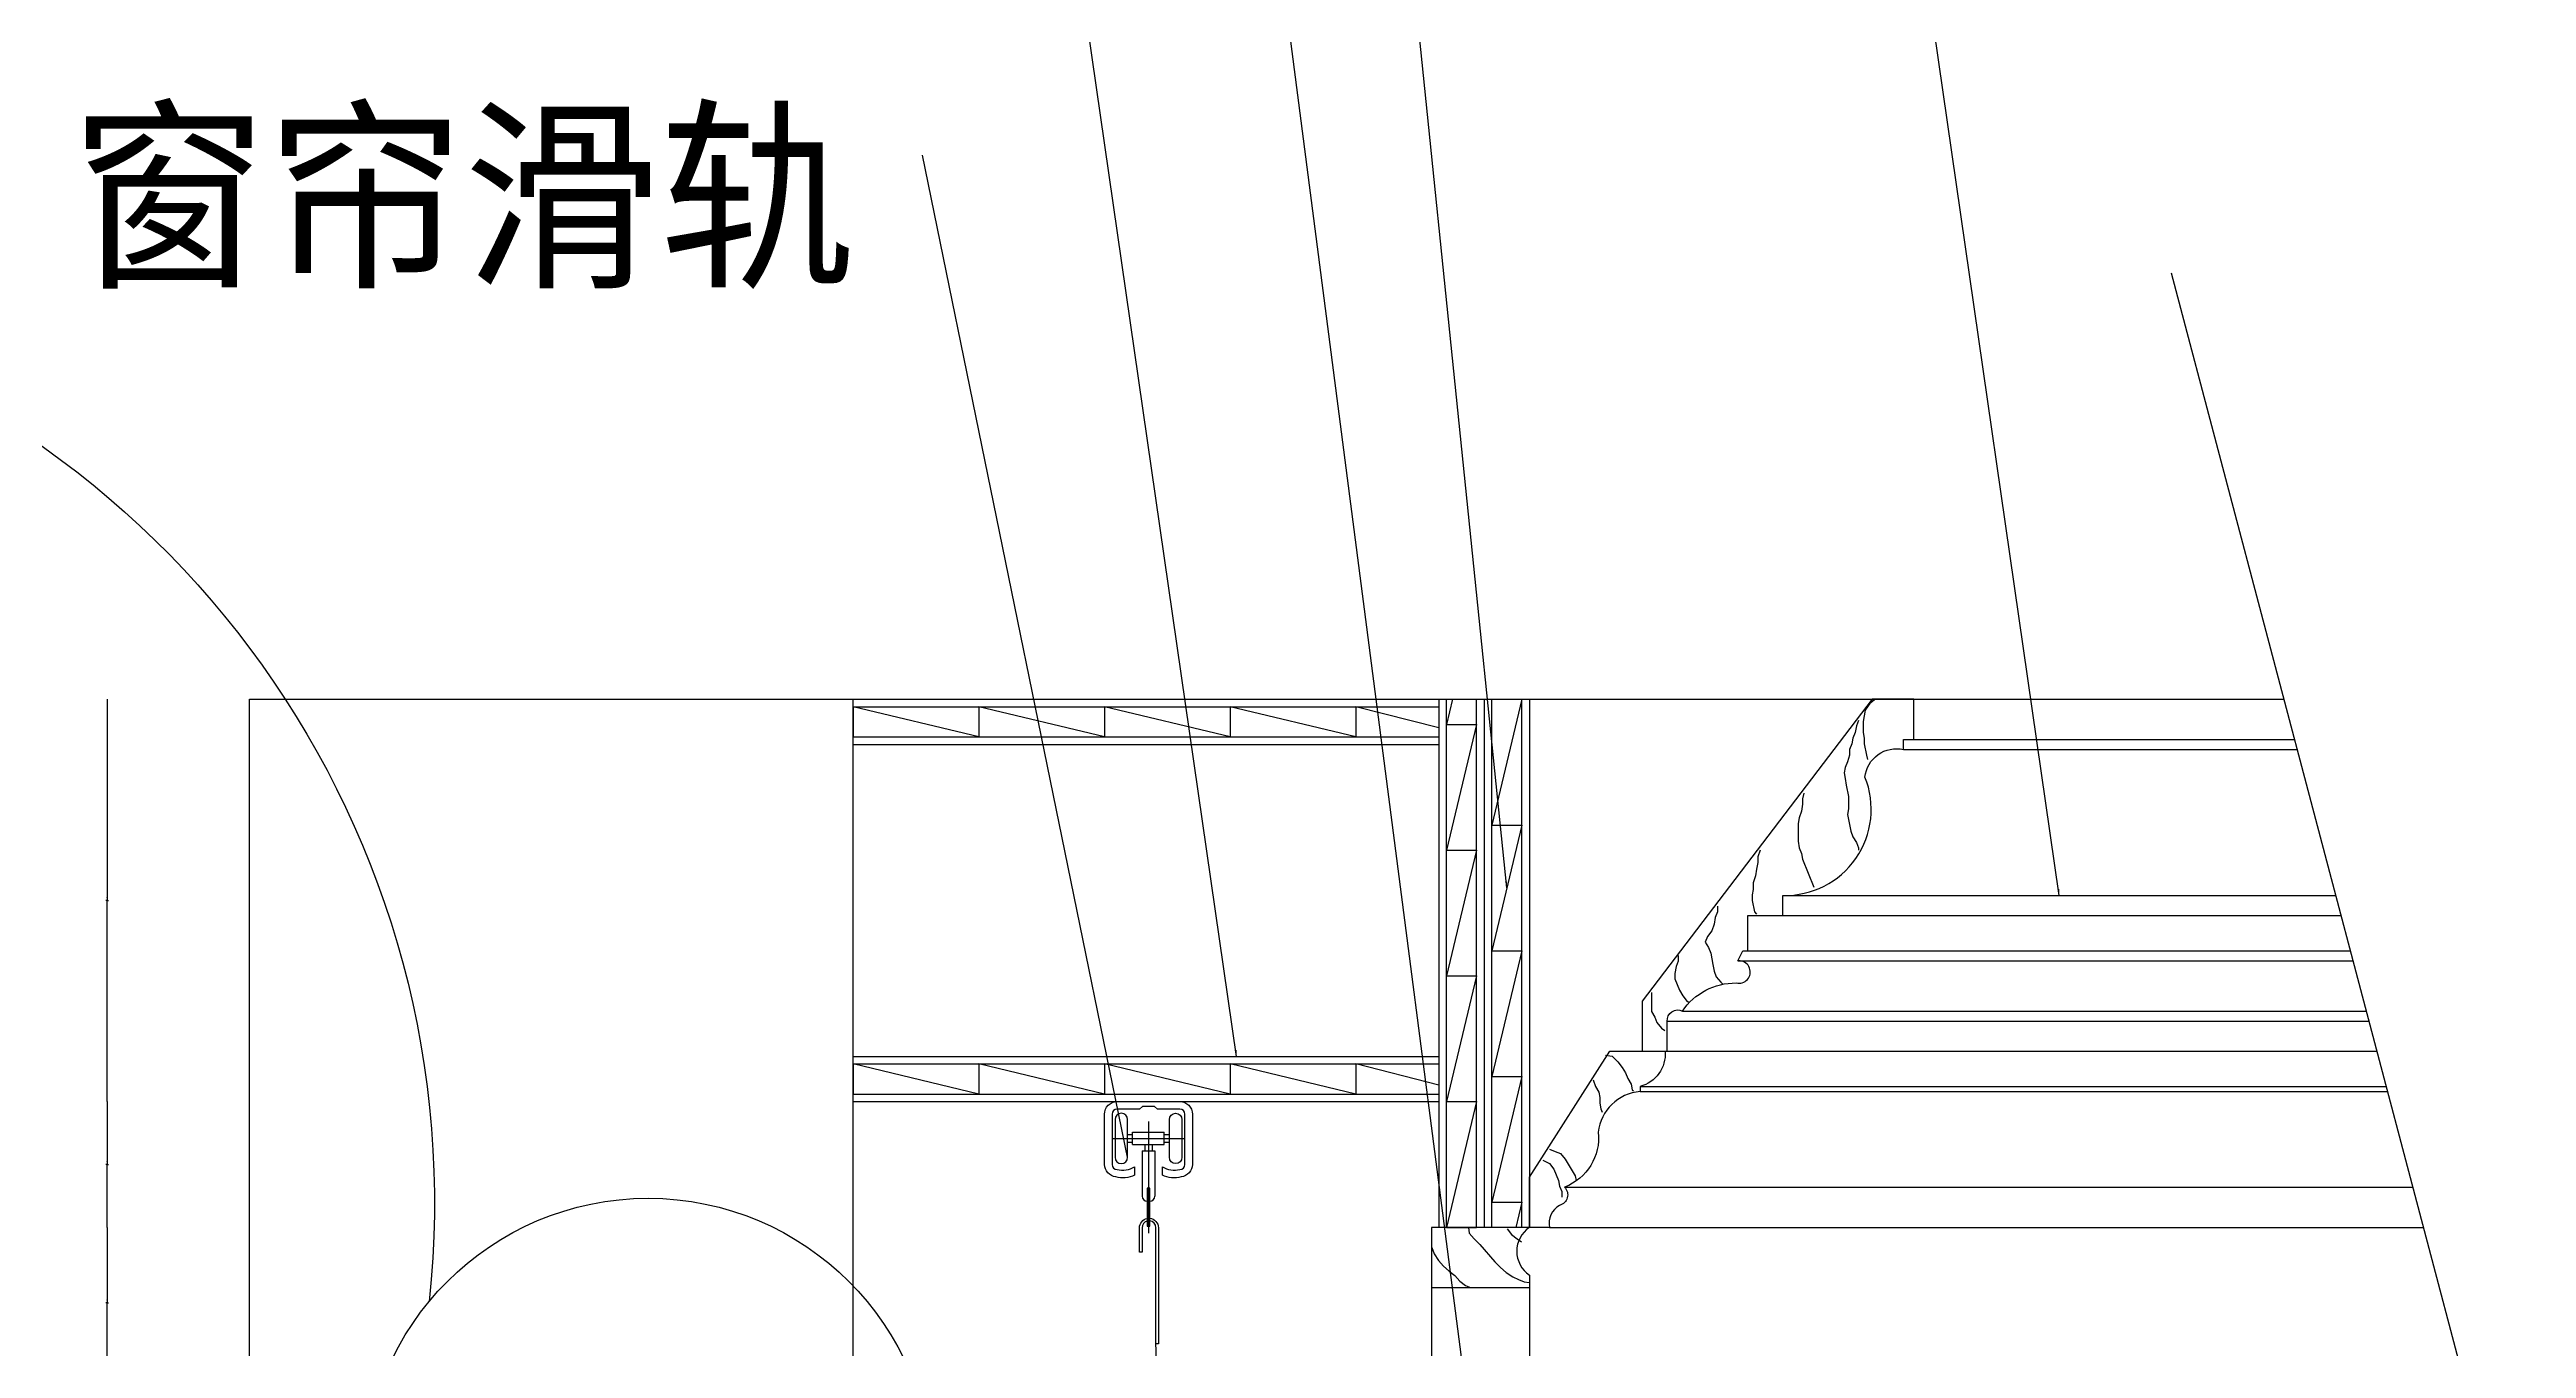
# Model space of a CAD drawing. Header units: metres. Extents: x 196 to 5438, y 102 to 7180.
# Drawn here: x 4385 to 5370, y 5886 to 6403 of the extents above; entities that cross this region are included whole.
import ezdxf

# ---------------------------------------------------------------- set-up
doc = ezdxf.new("R2010")
doc.units = ezdxf.units.M
for name, color, linetype in [('2', 2, 'Continuous'), ('3', 3, 'Continuous'), ('4', 4, 'Continuous'), ('7', 7, 'Continuous'), ('BH', 3, 'Continuous'), ('DIM', 3, 'Continuous'), ('TEXT', 3, 'Continuous')]:
    doc.layers.add(name, color=color, linetype=linetype)
doc.dimstyles.get("Standard").update_dxf_attribs({"dimtxt": 2.5, "dimasz": 2.5, "dimexe": 1.25, "dimexo": 0.625, "dimtad": 1, "dimcen": 2.5, "dimazin": 3, "dimtfac": 1, "dimtmove": 0, "dimatfit": 3})

# ---------------------------------------------------------------- blocks, each defined once
blk = doc.blocks.new('BH1')
at = {"layer": 'BH'}
for p, q in [((3, 0), (3, 100)), ((15, 0), (15, 100))]:
    blk.add_line(p, q, dxfattribs=at)
blk.add_lwpolyline([(15, 100), (3, 50), (15, 50), (3, 0), (15, 0)], dxfattribs=at)
blk = doc.blocks.new('窗帘-剖')
at = {"layer": '3'}
for p, q in [((0, -7.92), (0, -52.37)), ((-14.23, -14.61), (14.23, -14.61)), ((-8.3, -13.11), (-6.3, -13.11)), ((-8.3, -16.11), (-6.3, -16.11)), ((-6.3, -17.11), (-6.3, -12.11)), ((-6.3, -12.11), (6.3, -12.11)), ((-6.3, -17.11), (6.3, -17.11)), ((-2.5, -19.61), (-2.5, -37.61)), ((-2.5, -19.61), (2.5, -19.61)), ((-1.5, -17.11), (-1.5, -19.61)), ((1.5, -17.11), (1.5, -19.61)), ((2.5, -19.61), (2.5, -37.61)), ((6.3, -17.11), (6.3, -12.11)), ((6.3, -13.11), (8.3, -13.11)), ((6.3, -16.11), (8.3, -16.11))]:
    blk.add_line(p, q, dxfattribs=at)
for points in [[(-8.3, -22.12), (-8.3, -7.11, 1), (-13.3, -7.11), (-13.3, -22.12, 1)], [(8.3, -22.12), (8.3, -7.11, -1), (13.3, -7.11), (13.3, -22.12, -1)]]:
    blk.add_lwpolyline(points, format="xyb", close=True, dxfattribs=at)
blk.add_lwpolyline([(-0.5, -49.47), (0.5, -49.47), (0.5, -34.47), (-0.5, -34.47)], close=True, dxfattribs=at)
for points in [[(-0.5, -47.48, 0.34), (-2.58, -50.16), (-2.58, -59.89), (-3.58, -59.89), (-3.58, -50.16, -0.36), (-0.5, -46.45)], [(0.5, -46.4, -0.39), (3.95, -50.16), (3.95, -96.31), (2.95, -96.31), (2.95, -50.16, 0.38), (0.5, -47.41)]]:
    blk.add_lwpolyline(points, format="xyb", dxfattribs=at)
for centre, start, end in [((-0.5, -37.61), 180, 270), ((0.5, -37.61), 270, 0)]:
    blk.add_arc(centre, 2, start, end, dxfattribs=at)
at = {"layer": '7'}
blk.add_lwpolyline([(-12.5, 0), (12.5, 0, -0.41), (17.5, -5), (17.5, -25, -0.35), (13.04, -29.95, -0.17), (5.51, -29.26), (5.51, -25.89, 0.21), (12.5, -27, 0.41), (14.5, -25), (14.5, -5, 0.41), (12.5, -3), (3.6, -3), (2.33, -2), (-2.33, -2), (-3.6, -3), (-12.5, -3, 0.41), (-14.5, -5), (-14.5, -25, 0.41), (-12.5, -27, 0.21), (-5.51, -25.89), (-5.51, -29.26, -0.17), (-13.04, -29.95, -0.35), (-17.5, -25), (-17.5, -5, -0.41)], format="xyb", close=True, dxfattribs=at)
blk = doc.blocks.new('*D53')
for p, q in [((4408.19, 6144.16), (4408.19, 6064.16)), ((4407.94, 6064.16), (4407.69, 6064.16)), ((4408.19, 5984.16), (4408.19, 6064.16)), ((4408.19, 6064.16), (4408.19, 6064.16)), ((4408.44, 6064.16), (4408.69, 6064.16))]:
    blk.add_line(p, q)
at = {"layer": 'Defpoints'}
for p in [(4408.19, 6144.16), (4408.19, 6064.16), (4408.19, 5984.16)]:
    blk.add_point(p, dxfattribs=at)
at = {"layer": 'DIM', "insert": (4408.19, 6065.285), "char_height": 1, "attachment_point": 5}
blk.add_mtext('0', dxfattribs=at)
blk = doc.blocks.new('*D54')
for p, q in [((4408.19, 5984.16), (4408.19, 5959.16)), ((4407.94, 5959.16), (4407.69, 5959.16)), ((4408.19, 5934.16), (4408.19, 5959.16)), ((4408.19, 5959.16), (4408.19, 5959.16)), ((4408.44, 5959.16), (4408.69, 5959.16))]:
    blk.add_line(p, q)
at = {"layer": 'Defpoints'}
for p in [(4408.19, 5984.16), (4408.19, 5959.16), (4408.19, 5934.16)]:
    blk.add_point(p, dxfattribs=at)
at = {"layer": 'DIM', "insert": (4408.19, 5960.285), "char_height": 1, "attachment_point": 5}
blk.add_mtext('0', dxfattribs=at)
blk = doc.blocks.new('*D55')
for p, q in [((4408.19, 5934.16), (4408.19, 5904.16)), ((4407.94, 5904.16), (4407.69, 5904.16)), ((4408.19, 5874.16), (4408.19, 5904.16)), ((4408.19, 5904.16), (4408.19, 5904.16)), ((4408.44, 5904.16), (4408.69, 5904.16))]:
    blk.add_line(p, q)
at = {"layer": 'Defpoints'}
for p in [(4408.19, 5934.16), (4408.19, 5904.16), (4408.19, 5874.16)]:
    blk.add_point(p, dxfattribs=at)
at = {"layer": 'DIM', "insert": (4408.19, 5905.285), "char_height": 1, "attachment_point": 5}
blk.add_mtext('0', dxfattribs=at)

msp = doc.modelspace()

# ---------------------------------------------------------------- hatches: boundary and pattern name
at = {"layer": 'BH'}
h = msp.add_hatch(dxfattribs=at)
h.set_pattern_fill('ANSI31', scale=500)
h.paths.add_polyline_path([(4704.81, 6144.16), (4478.05, 6144.16, -0.17), (4536.23, 5904.69, -0.45), (4704.81, 5910.95)])
h.paths.add_polyline_path([(4478.05, 6144.16), (4464.81, 6144.16), (4464.81, 5864.16), (4514.84, 5864.16, -0.1), (4536.23, 5904.69, 0.17)])
h.paths.add_polyline_path([(4704.81, 5864.16), (4704.81, 5910.95, 0.58), (4514.84, 5864.16)])

# ---------------------------------------------------------------- linework, layer by layer
at = {"layer": '2'}
for p, q in [((4464.81, 6144.16), (5273.83, 6144.16)), ((4464.81, 5864.16), (4464.81, 6144.16)), ((4704.81, 5864.16), (4704.81, 6144.16))]:
    msp.add_line(p, q, dxfattribs=at)
at = {"layer": '3'}
for p, q in [((5126.63, 6128.16), (5278.06, 6128.16)), ((5122.63, 6124.16), (5279.12, 6124.16)), ((5074.63, 6066.16), (5294.44, 6066.16)), ((5060.63, 6058.16), (5296.55, 6058.16)), ((5056.63, 6040.16), (5301.31, 6040.16)), ((5058.63, 6044.16), (5300.25, 6044.16)), ((5034.63, 6020.16), (5306.59, 6020.16)), ((5028.63, 6016.16), (5307.65, 6016.16)), ((5017.81, 5990.16), (5314.51, 5990.16)), ((5017.81, 5988.16), (5315.04, 5988.16)), ((4987.81, 5950.16), (5325.08, 5950.16))]:
    msp.add_line(p, q, dxfattribs=at)
msp.add_arc((-72653.25, 3440.11), 77517.17, 359.63, 1.81, dxfattribs=at)
at = {"layer": '4'}
for p, q in [((4937.81, 6144.16), (4937.81, 5934.16)), ((4955.81, 6144.16), (4955.81, 5934.16)), ((4973.81, 6144.16), (4973.81, 5934.16)), ((4704.81, 6126.16), (4937.81, 6126.16)), ((4704.81, 6002.16), (4937.81, 6002.16)), ((5027.81, 6004.16), (5310.82, 6004.16)), ((5028.63, 6004.16), (5310.82, 6004.16)), ((4704.81, 5984.16), (4937.81, 5984.16)), ((4973.81, 5934.16), (4934.81, 5934.16)), ((4934.81, 5934.16), (4934.81, 5670.16)), ((4981.81, 5934.16), (5329.31, 5934.16))]:
    msp.add_line(p, q, dxfattribs=at)
for points in [[(5122.63, 6128.16), (5126.63, 6128.16), (5126.63, 6144.16), (5110.07, 6144.16), (5018.63, 6024.16), (5018.63, 6004.16), (5028.63, 6004.16), (5028.63, 6016.16, -0.59), (5034.63, 6020.16, -0.25), (5056.04, 6031.35, 1.07), (5057.67, 6040.16), (5056.63, 6040.16), (5058.63, 6044.16), (5060.63, 6044.16), (5060.63, 6058.16), (5074.63, 6058.16), (5074.63, 6066.16, 0.54), (5107.24, 6113.22, -0.45), (5122.63, 6124.16)], [(4973.81, 5954.16), (5005.81, 6004.16), (5027.81, 6004.16, -0.36), (5017.81, 5990.16), (5017.81, 5988.16, 0.36), (5001.18, 5972, -0.34), (4987.81, 5950.16, -0.57), (4985.79, 5942.89, 0.33), (4981.81, 5934.16), (4973.81, 5934.16)]]:
    msp.add_lwpolyline(points, format="xyb", close=True, dxfattribs=at)
msp.add_lwpolyline([(4973.81, 5934.16, 0.53), (4973.81, 5915.16), (4973.81, 5910.16), (4934.81, 5910.16)], format="xyb", dxfattribs=at)
at = {"layer": '7'}
msp.add_line((4973.81, 5910.16), (4973.81, 5860.16), dxfattribs=at)
at = {"layer": 'BH'}
for p, q in [((4904.81, 6141.16), (4937.81, 6141.16)), ((4940.81, 6134.16), (4940.81, 6144.16)), ((4952.81, 6134.16), (4952.81, 6144.16)), ((5107.39, 6139.78), (5106.5, 6135.33)), ((5109.17, 6142.45), (5107.39, 6139.78)), ((5111.4, 6144.23), (5109.17, 6142.45)), ((4904.81, 6129.16), (4937.81, 6129.16)), ((5102.49, 6128.65), (5102.04, 6126.42)), ((5103.38, 6130.88), (5102.49, 6128.65)), ((5103.83, 6133.55), (5103.38, 6130.88)), ((5104.72, 6135.77), (5103.83, 6133.55)), ((5106.5, 6135.33), (5106.5, 6130.88)), ((5106.5, 6130.88), (5106.94, 6128.65)), ((5106.94, 6128.65), (5106.94, 6126.42)), ((5100.26, 6119.3), (5099.37, 6117.08)), ((5101.15, 6121.97), (5100.26, 6119.3)), ((5102.04, 6126.42), (5101.15, 6124.2)), ((5101.15, 6124.2), (5101.15, 6121.97)), ((5106.94, 6126.42), (5107.84, 6121.97)), ((5107.84, 6121.97), (5108.28, 6120.19)), ((5099.37, 6117.08), (5098.93, 6114.85)), ((5098.93, 6114.85), (5099.37, 6112.62)), ((5099.37, 6112.62), (5099.82, 6109.95)), ((5099.82, 6109.95), (5100.71, 6105.5)), ((5082, 6099.72), (5081.11, 6097.04)), ((5082.44, 6102.39), (5082, 6099.72)), ((5082.89, 6106.84), (5082.44, 6104.61)), ((5082.44, 6104.61), (5082.44, 6102.39)), ((5100.71, 6100.61), (5100.26, 6098.38)), ((5100.26, 6098.38), (5101.6, 6091.7)), ((5100.71, 6105.5), (5100.71, 6100.61)), ((5081.11, 6097.04), (5080.66, 6094.82)), ((5080.66, 6094.82), (5080.66, 6087.7)), ((5101.6, 6091.7), (5102.49, 6089.48)), ((5102.49, 6089.48), (5103.83, 6087.25)), ((5064.62, 6079.24), (5064.18, 6076.57)), ((5065.52, 6084.14), (5064.62, 6081.46)), ((5064.62, 6081.46), (5064.62, 6079.24)), ((5080.66, 6087.7), (5081.11, 6085.03)), ((5081.11, 6085.03), (5082, 6082.8)), ((5082, 6082.8), (5082.44, 6080.57)), ((5082.44, 6080.57), (5086.9, 6069.45)), ((5103.83, 6087.25), (5104.72, 6085.03)), ((5104.72, 6085.03), (5104.72, 6084.14)), ((5062.84, 6068.56), (5062.4, 6066.33)), ((5063.73, 6073.9), (5062.84, 6071.23)), ((5062.84, 6071.23), (5062.84, 6068.56)), ((5064.18, 6076.57), (5063.73, 6073.9)), ((5048.59, 6059.65), (5047.7, 6057.43)), ((5048.59, 6061.88), (5048.59, 6059.65)), ((5062.4, 6066.33), (5062.4, 6064.1)), ((5062.4, 6064.1), (5063.29, 6059.65)), ((5063.29, 6059.65), (5064.18, 6058.76)), ((5044.58, 6049.86), (5043.69, 6047.63)), ((5046.36, 6052.08), (5044.58, 6049.86)), ((5047.25, 6054.76), (5046.36, 6052.08)), ((5047.7, 6057.43), (5047.25, 6054.76)), ((5033, 6040.07), (5032.11, 6037.84)), ((5033, 6042.29), (5033, 6040.07)), ((5043.69, 6047.63), (5045.02, 6045.41)), ((5045.02, 6045.41), (5045.91, 6043.18)), ((5045.91, 6043.18), (5046.36, 6040.96)), ((5046.36, 6040.96), (5046.81, 6038.73)), ((5046.81, 6038.73), (5047.25, 6036.06)), ((5032.11, 6037.84), (5031.66, 6035.17)), ((5031.66, 6035.17), (5031.66, 6032.94)), ((5031.66, 6032.94), (5033.44, 6028.49)), ((5047.25, 6036.06), (5048.14, 6033.83)), ((5048.14, 6033.83), (5049.92, 6031.61)), ((5049.92, 6031.61), (5050.82, 6030.72)), ((5022.31, 6027.6), (5022.31, 6020.03)), ((5022.31, 6020.03), (5023.64, 6017.81)), ((5033.44, 6028.49), (5034.78, 6026.27)), ((5034.78, 6026.27), (5036.56, 6024.04)), ((5036.56, 6024.04), (5037.01, 6024.04)), ((5023.64, 6017.81), (5024.53, 6015.58)), ((5024.53, 6015.58), (5026.31, 6013.36)), ((5026.31, 6013.36), (5027.65, 6012.47)), ((4904.81, 5999.16), (4937.81, 5999.16)), ((5004.04, 6002.67), (5006.71, 6002.23)), ((5006.71, 6002.23), (5008.94, 6000)), ((5008.94, 6000), (5010.72, 5997.78)), ((4999.14, 5992.88), (5000.03, 5990.21)), ((5000.03, 5990.21), (5001.37, 5987.98)), ((5010.72, 5997.78), (5012.06, 5995.55)), ((5012.06, 5995.55), (5012.95, 5993.33)), ((5012.95, 5993.33), (5014.29, 5991.1)), ((5014.29, 5991.1), (5014.73, 5988.87)), ((4904.81, 5987.16), (4937.81, 5987.16)), ((5001.37, 5987.98), (5001.81, 5985.76)), ((5001.81, 5985.76), (5001.81, 5983.53)), ((5001.81, 5983.53), (5002.26, 5981.31)), ((5002.26, 5981.31), (5002.7, 5979.97)), ((5014.73, 5988.87), (5015.18, 5988.43)), ((4979.09, 5960.83), (4981.77, 5959.49)), ((4981.77, 5965.28), (4983.99, 5964.39)), ((4983.99, 5964.39), (4986.22, 5963.5)), ((4986.22, 5963.5), (4988, 5961.28)), ((4988, 5961.28), (4992.01, 5954.6)), ((4981.77, 5959.49), (4983.55, 5957.27)), ((4983.55, 5957.27), (4985.33, 5952.82)), ((4985.33, 5952.82), (4985.78, 5950.59)), ((4985.78, 5950.59), (4986.67, 5948.37)), ((4992.01, 5954.6), (4992.46, 5952.82)), ((4958.81, 5934.16), (4958.81, 5944.16)), ((4970.81, 5934.16), (4970.81, 5944.16)), ((4986.67, 5948.37), (4986.67, 5946.14)), ((4949.55, 5934.11), (4949.84, 5931.84)), ((4949.84, 5931.84), (4951.83, 5929.56)), ((4964.91, 5933.54), (4966.62, 5931.27)), ((4966.62, 5931.27), (4968.89, 5929.56)), ((4935.05, 5926.15), (4935.9, 5923.6)), ((4935.9, 5923.6), (4937.61, 5921.04)), ((4937.61, 5921.04), (4939.6, 5918.76)), ((4951.83, 5929.56), (4954.1, 5927.29)), ((4954.1, 5927.29), (4960.07, 5920.47)), ((4960.07, 5920.47), (4962.35, 5918.2)), ((4968.89, 5929.56), (4970.6, 5928.43)), ((4939.6, 5918.76), (4941.87, 5916.78)), ((4941.87, 5916.78), (4944.15, 5915.07)), ((4944.15, 5915.07), (4946.14, 5912.8)), ((4946.14, 5912.8), (4948.42, 5911.09)), ((4948.42, 5911.09), (4950.41, 5910.24)), ((4962.35, 5918.2), (4964.62, 5916.21)), ((4964.62, 5916.21), (4967.18, 5914.5)), ((4967.18, 5914.5), (4969.46, 5913.37)), ((4969.46, 5913.37), (4971.73, 5912.51)), ((4971.73, 5912.51), (4973.73, 5912.23))]:
    msp.add_line(p, q, dxfattribs=at)
for points in [[(4937.81, 6132.76), (4904.81, 6141.16), (4904.81, 6129.16)], [(4943.21, 6144.16), (4940.81, 6134.16), (4952.81, 6134.16)], [(4937.81, 5990.76), (4904.81, 5999.16), (4904.81, 5987.16)], [(4970.81, 5944.16), (4968.41, 5934.16)]]:
    msp.add_lwpolyline(points, dxfattribs=at)
at = {"layer": 'DIM'}
msp.add_line((5229.03, 6313.75), (5370.33, 5778.85), dxfattribs=at)
msp.add_lwpolyline([(3880.3, 6585.85, 0.25), (4252.06, 6302.78, -0.38), (4536.23, 5904.69, -0.1)], format="xyb", dxfattribs=at)
msp.add_circle((4623.31, 5832.82), 112.91, dxfattribs=at)

# ---------------------------------------------------------------- block references
at = {"layer": '3', "rotation": 270}
for p in [(4704.81, 6144.16), (4804.81, 6144.16), (4704.81, 6002.16), (4804.81, 6002.16)]:
    msp.add_blockref('BH1', p, dxfattribs=at)
at = {"layer": '3'}
for name, p in [('BH1', (4955.81, 6044.16)), ('BH1', (4937.81, 6034.16)), ('BH1', (4955.81, 5944.16)), ('BH1', (4937.81, 5934.16)), ('窗帘-剖', (4822.31, 5984.16))]:
    msp.add_blockref(name, p, dxfattribs=at)

# ---------------------------------------------------------------- texts
at = {"layer": 'TEXT'}
msp.add_text('窗帘滑轨', height=60, dxfattribs=at).set_placement((4393.74, 6314.14))

# ---------------------------------------------------------------- dimensions: what is measured, and where the dimension line sits
at = {"layer": 'DIM'}
for base, p1, p2, picture, middle in [((4408.19, 6064.16), (4408.19, 6144.16), (4408.19, 5984.16), '*D53', (4408.19, 6065.285)), ((4408.19, 5959.16), (4408.19, 5984.16), (4408.19, 5934.16), '*D54', (4408.19, 5960.285)), ((4408.19, 5904.16), (4408.19, 5934.16), (4408.19, 5874.16), '*D55', (4408.19, 5905.285))]:
    dim = msp.add_linear_dim(base=base, p1=p1, p2=p2, dimstyle='Standard', dxfattribs=at)
    dim.commit()
    dim.dimension.update_dxf_attribs({"geometry": picture, "text_midpoint": middle})

# ---------------------------------------------------------------- leaders
for points in [[(5184.54, 6066.16), (5081.74, 6778.16)], [(4964.81, 6069.16), (4901.6, 6686.23)], [(4951.42, 5847.44), (4859.43, 6556.01)], [(4857.34, 6002.16), (4792.27, 6451.94)], [(4552.78, 5452.51), (3918.5, 6373.03), (3882.48, 6373.03)], [(4814.01, 5962.05), (4732.47, 6360.54)], [(4543.78, 5385.26), (3914.89, 6265.05), (3878.88, 6265.05)]]:
    msp.add_leader(points, dimstyle='Standard', dxfattribs=at)

doc.saveas('drawing.dxf')
